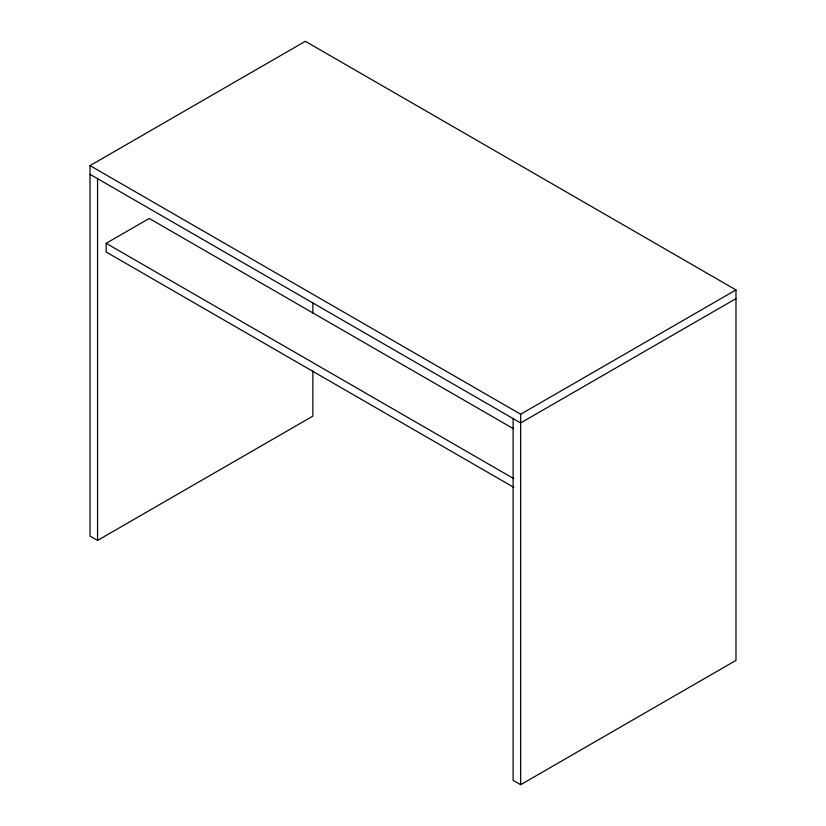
<?xml version="1.0" encoding="UTF-8"?>
<svg xmlns="http://www.w3.org/2000/svg" width="826" height="826" viewBox="0 0 826 826"><rect width="100%" height="100%" fill="white"/><g stroke="black" fill="none" stroke-linecap="round" stroke-linejoin="round"><path stroke-width="1.24" d="M312.878 371.05L312.878 416.108L97.561 540.421L90.024 536.074L90.024 165.613L305.341 41.3L735.976 289.926L735.976 660.387L520.659 784.7L513.122 780.353L513.122 418.596M513.917 487.423L106.172 252.013L106.172 243.309L149.238 218.446L513.411 428.704M90.024 165.613L520.659 414.239L735.976 289.926M735.976 298.63L520.659 422.943L90.024 174.317M106.172 243.309L513.917 478.719M520.659 414.239L520.659 784.7M312.878 302.822L312.878 313.116M97.561 178.664L97.561 540.421"/></g></svg>
